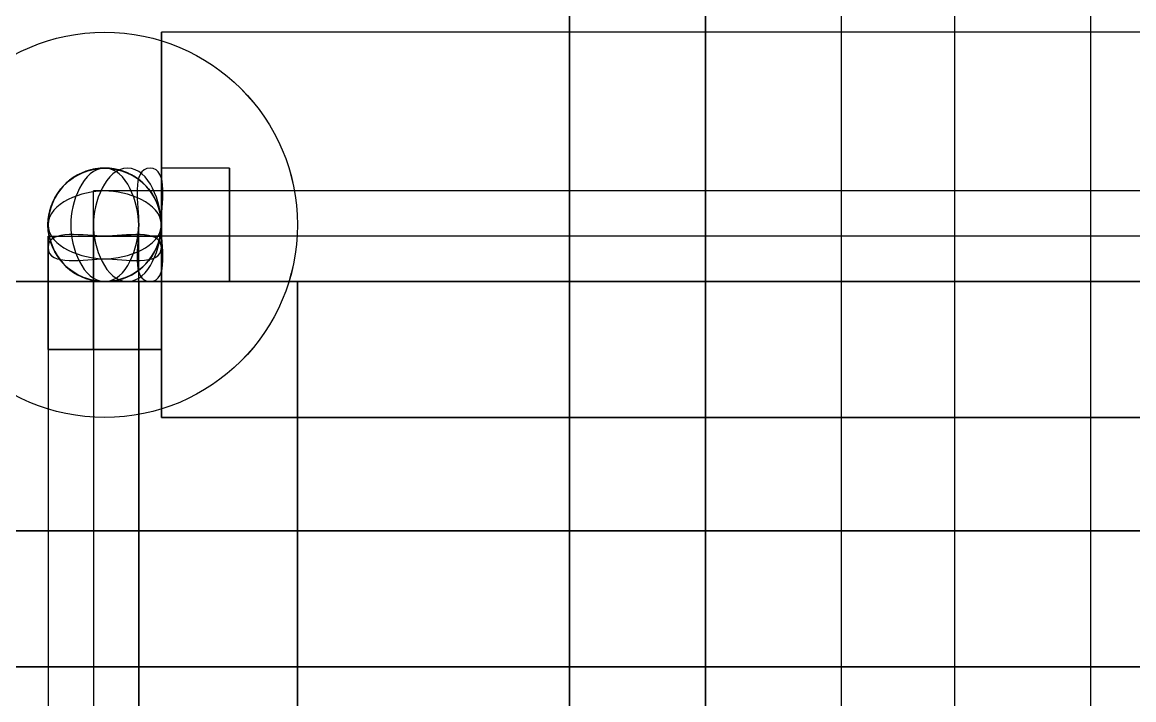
# Model space of a CAD drawing. Header units: metres. Extents: x 114 to 218, y 8 to 180.
# Drawn here: x 169.263 to 170.018, y 84.757 to 85.216 of the extents above; entities that cross this region are included whole.
import ezdxf

# ---------------------------------------------------------------- set-up
doc = ezdxf.new("R2010")
doc.units = ezdxf.units.M
doc.header["$MEASUREMENT"] = 0
for name, color, linetype in [('_Route', 7, 'Continuous'), ('PL-DCW-Pipe', 7, 'Continuous'), ('PL-DCW-Pipe_Fitting-Insulation', 7, 'Continuous'), ('PL-DHW-Pipe', 7, 'Continuous'), ('PL-DHW-Pipe_Fitting-Insulation', 7, 'Continuous'), ('PL-DHWR-Fitting', 7, 'Continuous'), ('PL-DHWR-Pipe', 7, 'Continuous'), ('PL-DHWR-Pipe_Fitting-Insulation', 7, 'Continuous')]:
    doc.layers.add(name, color=color, linetype=linetype)

msp = doc.modelspace()

# ---------------------------------------------------------------- linework, layer by layer
at = {"layer": '_Route', "color": 4, "true_color": 0x00ffff}
for points in [[(126.48903, 57.98396), (150.62296, 57.98396), (150.62296, 65.15185), (169.81934, 65.15185), (169.81934, 85.50187), (182.23239, 85.50187)], [(126.48903, 57.98396), (150.62296, 57.98396), (150.62296, 65.15185), (169.81934, 65.15185), (169.81934, 85.50187), (182.23239, 85.50187)], [(193.46104, 85.45573), (193.46104, 85.07118), (169.31174, 85.07118), (169.31174, 65.72097), (150.62296, 65.72097), (150.62296, 77.2265), (141.17857, 77.2265), (140.84016, 77.2265), (130.58057, 77.2265), (130.24216, 77.2265), (126.48903, 77.2265)], [(193.46104, 85.45573), (193.46104, 85.07118), (169.31174, 85.07118), (169.31174, 65.72097), (150.62296, 65.72097), (150.62296, 77.2265), (141.17857, 77.2265), (140.84016, 77.2265), (130.58057, 77.2265), (130.24216, 77.2265), (126.48903, 77.2265)]]:
    msp.add_lwpolyline(points, dxfattribs=at)
at = {"layer": 'PL-DCW-Pipe', "color": 152, "true_color": 0x006edd}
for points in [[(165.88161, 84.77892), (185.23183, 84.77892)], [(185.23183, 84.77892), (165.88161, 84.77892)], [(165.88161, 84.77892), (185.23183, 84.77892)], [(185.23183, 84.77892), (165.88161, 84.77892)]]:
    msp.add_lwpolyline(points, dxfattribs=at)
at = {"layer": 'PL-DCW-Pipe_Fitting-Insulation', "color": 7, "true_color": 0xfafafa}
for points in [[(165.88161, 84.87121), (185.23183, 84.87121)], [(185.23183, 84.87121), (165.88161, 84.87121)], [(165.88161, 84.87121), (185.23183, 84.87121)], [(185.23183, 84.87121), (165.88161, 84.87121)]]:
    msp.add_lwpolyline(points, dxfattribs=at)
at = {"layer": 'PL-DHW-Pipe', "color": 1, "true_color": 0xff0000}
for points in [[(169.72704, 84.57896), (169.72704, 85.37881)], [(169.72704, 85.37881), (169.72704, 84.57896)], [(169.72704, 84.57896), (169.72704, 85.37881)], [(169.72704, 85.37881), (169.72704, 84.57896)], [(169.81934, 84.57896), (169.81934, 85.37881)], [(169.81934, 84.57896), (169.81934, 85.37881)], [(169.81934, 84.57896), (169.81934, 85.37881)], [(169.81934, 84.57896), (169.81934, 85.37881)], [(169.89624, 84.57896), (169.89624, 85.37881)], [(169.89624, 84.57896), (169.89624, 85.37881)], [(169.89624, 84.57896), (169.89624, 85.37881)], [(169.89624, 84.57896), (169.89624, 85.37881)]]:
    msp.add_lwpolyline(points, dxfattribs=at)
at = {"layer": 'PL-DHW-Pipe_Fitting-Insulation', "color": 7, "true_color": 0xfafafa}
for points in [[(169.63475, 84.57896), (169.63475, 85.37881)], [(169.63475, 85.37881), (169.63475, 84.57896)], [(169.63475, 84.57896), (169.63475, 85.37881)], [(169.63475, 85.37881), (169.63475, 84.57896)], [(169.81934, 84.57896), (169.81934, 85.37881)], [(169.81934, 84.57896), (169.81934, 85.37881)], [(169.81934, 84.57896), (169.81934, 85.37881)], [(169.81934, 84.57896), (169.81934, 85.37881)], [(169.98854, 84.57896), (169.98854, 85.37881)], [(169.98854, 84.57896), (169.98854, 85.37881)], [(169.98854, 84.57896), (169.98854, 85.37881)], [(169.98854, 84.57896), (169.98854, 85.37881)]]:
    msp.add_lwpolyline(points, dxfattribs=at)
at = {"layer": 'PL-DHWR-Fitting', "color": 30, "true_color": 0xff7f00}
for points in [[(169.31174, 85.11732), (169.31174, 85.11732)], [(169.31174, 85.11732), (169.31174, 85.11732)], [(169.31174, 85.11732), (169.31174, 85.11732)], [(169.31174, 85.11732), (169.31174, 85.11732)], [(169.31174, 85.11732), (169.31174, 85.11732)], [(169.31174, 85.11732), (169.31174, 85.11732)], [(169.35789, 85.11732), (169.35789, 85.10194), (169.35789, 85.07118), (169.35789, 85.05579), (169.35789, 85.04041), (169.35789, 85.05579), (169.35789, 85.07118), (169.35789, 85.10194), (169.35789, 85.11732)], [(169.40404, 85.11732), (169.35789, 85.11732)], [(169.40404, 85.11732), (169.35789, 85.11732)], [(169.35789, 85.11732), (169.35789, 85.10194), (169.35789, 85.07118), (169.35789, 85.05579), (169.35789, 85.04041), (169.35789, 85.05579), (169.35789, 85.07118), (169.35789, 85.10194), (169.35789, 85.11732)], [(169.40404, 85.11732), (169.35789, 85.11732)], [(169.40404, 85.11732), (169.35789, 85.11732)], [(169.40404, 85.04041), (169.40404, 85.05579), (169.40404, 85.07118), (169.40404, 85.10194), (169.40404, 85.07118), (169.40404, 85.05579), (169.40404, 85.04041), (169.40404, 85.05579), (169.40404, 85.07118), (169.40404, 85.10194), (169.40404, 85.11732), (169.40404, 85.10194), (169.40404, 85.07118), (169.40404, 85.05579), (169.40404, 85.04041)], [(169.40404, 85.04041), (169.40404, 85.05579), (169.40404, 85.07118), (169.40404, 85.10194), (169.40404, 85.07118), (169.40404, 85.05579), (169.40404, 85.04041), (169.40404, 85.05579), (169.40404, 85.07118), (169.40404, 85.10194), (169.40404, 85.11732), (169.40404, 85.10194), (169.40404, 85.07118), (169.40404, 85.05579), (169.40404, 85.04041)], [(169.31174, 85.10194), (169.31174, 85.10194)], [(169.31174, 85.10194), (169.31174, 85.10194)], [(169.35789, 85.10194), (169.35789, 85.07118), (169.35789, 85.05579), (169.35789, 85.04041), (169.35789, 85.05579), (169.35789, 85.07118), (169.35789, 85.10194), (169.32712, 85.10194), (169.31174, 85.10194)], [(169.35789, 85.10194), (169.32712, 85.10194), (169.31174, 85.10194)], [(169.31174, 85.10194), (169.31174, 85.10194)], [(169.31174, 85.10194), (169.31174, 85.10194)], [(169.31174, 85.04041), (169.31174, 85.08656), (169.31174, 85.10194)], [(169.31174, 85.10194), (169.31174, 85.10194)], [(169.31174, 85.10194), (169.31174, 85.10194)], [(169.31174, 85.10194), (169.31174, 85.10194)], [(169.31174, 85.10194), (169.31174, 85.10194)], [(169.35789, 85.10194), (169.35789, 85.07118), (169.35789, 85.05579), (169.35789, 85.04041), (169.35789, 85.05579), (169.35789, 85.07118), (169.35789, 85.10194), (169.32712, 85.10194), (169.31174, 85.10194)], [(169.35789, 85.10194), (169.32712, 85.10194), (169.31174, 85.10194)], [(169.31174, 85.10194), (169.31174, 85.10194)], [(169.31174, 85.10194), (169.31174, 85.10194)], [(169.31174, 85.04041), (169.31174, 85.08656), (169.31174, 85.10194)], [(169.31174, 85.10194), (169.31174, 85.10194)], [(169.31174, 85.10194), (169.31174, 85.10194)], [(169.35789, 85.04041), (169.35789, 85.05579), (169.35789, 85.07118), (169.35789, 85.10194), (169.35789, 85.07118), (169.35789, 85.05579), (169.35789, 85.04041)], [(169.35789, 85.10194), (169.35789, 85.07118), (169.35789, 85.05579), (169.35789, 85.04041), (169.35789, 85.05579), (169.35789, 85.07118), (169.35789, 85.10194)], [(169.35789, 85.04041), (169.35789, 85.05579), (169.35789, 85.07118), (169.35789, 85.10194), (169.35789, 85.07118), (169.35789, 85.05579), (169.35789, 85.04041)], [(169.40404, 85.10194), (169.35789, 85.10194)], [(169.35789, 85.10194), (169.35789, 85.10194)], [(169.40404, 85.10194), (169.35789, 85.10194)], [(169.35789, 85.10194), (169.35789, 85.10194)], [(169.35789, 85.04041), (169.35789, 85.05579), (169.35789, 85.07118), (169.35789, 85.10194), (169.35789, 85.07118), (169.35789, 85.05579), (169.35789, 85.04041)], [(169.35789, 85.10194), (169.35789, 85.07118), (169.35789, 85.05579), (169.35789, 85.04041), (169.35789, 85.05579), (169.35789, 85.07118), (169.35789, 85.10194)], [(169.35789, 85.04041), (169.35789, 85.05579), (169.35789, 85.07118), (169.35789, 85.10194), (169.35789, 85.07118), (169.35789, 85.05579), (169.35789, 85.04041)], [(169.40404, 85.10194), (169.35789, 85.10194)], [(169.35789, 85.10194), (169.35789, 85.10194)], [(169.40404, 85.10194), (169.35789, 85.10194)], [(169.35789, 85.10194), (169.35789, 85.10194)], [(169.28098, 85.07118), (169.28098, 85.07118)], [(169.28098, 85.07118), (169.28098, 85.07118)], [(169.28098, 85.07118), (169.28098, 85.07118)], [(169.28098, 85.07118), (169.29636, 85.07118), (169.35789, 85.07118)], [(169.28098, 85.07118), (169.28098, 85.07118)], [(169.28098, 85.07118), (169.28098, 85.07118)], [(169.28098, 85.07118), (169.28098, 85.07118)], [(169.28098, 85.07118), (169.28098, 85.07118)], [(169.28098, 85.07118), (169.28098, 85.07118)], [(169.28098, 85.04041), (169.28098, 85.07118)], [(169.28098, 85.07118), (169.28098, 85.04041)], [(169.28098, 85.07118), (169.28098, 85.07118)], [(169.28098, 85.07118), (169.28098, 85.07118)], [(169.28098, 85.07118), (169.28098, 85.07118)], [(169.28098, 85.07118), (169.29636, 85.07118), (169.35789, 85.07118)], [(169.28098, 85.07118), (169.28098, 85.07118)], [(169.28098, 85.07118), (169.28098, 85.07118)], [(169.28098, 85.07118), (169.28098, 85.07118)], [(169.28098, 85.07118), (169.28098, 85.07118)], [(169.28098, 85.07118), (169.28098, 85.07118)], [(169.28098, 85.04041), (169.28098, 85.07118)], [(169.28098, 85.07118), (169.28098, 85.04041)], [(169.3425, 85.07118), (169.3425, 85.07118)], [(169.3425, 85.07118), (169.3425, 85.07118)], [(169.3425, 85.07118), (169.3425, 85.07118)], [(169.3425, 85.07118), (169.3425, 85.07118)], [(169.3425, 85.07118), (169.3425, 85.07118)], [(169.3425, 85.07118), (169.3425, 85.07118)], [(169.3425, 85.04041), (169.3425, 85.07118)], [(169.3425, 85.04041), (169.3425, 85.07118)], [(169.3425, 85.07118), (169.3425, 85.07118)], [(169.3425, 85.07118), (169.3425, 85.07118)], [(169.3425, 85.07118), (169.3425, 85.07118)], [(169.3425, 85.07118), (169.3425, 85.07118)], [(169.3425, 85.07118), (169.3425, 85.07118)], [(169.3425, 85.07118), (169.3425, 85.07118)], [(169.3425, 85.04041), (169.3425, 85.07118)], [(169.3425, 85.04041), (169.3425, 85.07118)], [(169.40404, 85.07118), (169.35789, 85.07118)], [(169.40404, 85.07118), (169.35789, 85.07118)], [(169.40404, 85.07118), (169.35789, 85.07118)], [(169.40404, 85.07118), (169.35789, 85.07118)], [(169.35789, 85.07118), (169.35789, 85.07118)], [(169.35789, 85.07118), (169.35789, 85.07118)], [(169.35789, 85.07118), (169.35789, 85.07118)], [(169.35789, 85.07118), (169.35789, 85.07118)], [(169.35789, 85.07118), (169.35789, 85.07118)], [(169.35789, 85.07118), (169.35789, 85.07118)], [(169.35789, 85.07118), (169.35789, 85.07118)], [(169.40404, 85.07118), (169.35789, 85.07118)], [(169.40404, 85.07118), (169.35789, 85.07118)], [(169.40404, 85.07118), (169.35789, 85.07118)], [(169.40404, 85.07118), (169.35789, 85.07118)], [(169.35789, 85.07118), (169.35789, 85.07118)], [(169.35789, 85.07118), (169.35789, 85.07118)], [(169.35789, 85.07118), (169.35789, 85.07118)], [(169.35789, 85.07118), (169.35789, 85.07118)], [(169.35789, 85.07118), (169.35789, 85.07118)], [(169.35789, 85.07118), (169.35789, 85.07118)], [(169.35789, 85.07118), (169.35789, 85.07118)], [(169.40404, 85.07118), (169.40404, 85.07118)], [(169.40404, 85.07118), (169.40404, 85.07118)], [(169.40404, 85.07118), (169.40404, 85.07118)], [(169.40404, 85.07118), (169.40404, 85.07118)], [(169.35789, 85.04041), (169.3425, 85.04041), (169.31174, 85.04041), (169.28098, 85.04041), (169.31174, 85.04041), (169.3425, 85.04041), (169.35789, 85.04041)], [(169.28098, 85.04041), (169.29636, 85.04041), (169.31174, 85.04041), (169.3425, 85.04041), (169.31174, 85.04041), (169.29636, 85.04041), (169.28098, 85.04041)], [(169.3425, 85.04041), (169.31174, 85.04041), (169.29636, 85.04041), (169.28098, 85.04041), (169.29636, 85.04041), (169.31174, 85.04041), (169.3425, 85.04041), (169.31174, 85.04041), (169.29636, 85.04041), (169.28098, 85.04041), (169.29636, 85.04041), (169.31174, 85.04041), (169.3425, 85.04041)], [(169.28098, 84.99427), (169.28098, 85.04041)], [(169.28098, 84.99427), (169.28098, 85.04041)], [(169.28098, 85.04041), (169.28098, 85.04041)], [(169.28098, 85.04041), (169.28098, 84.99427)], [(169.28098, 85.04041), (169.28098, 84.99427)], [(169.28098, 85.04041), (169.28098, 85.04041)], [(169.35789, 85.04041), (169.3425, 85.04041), (169.31174, 85.04041), (169.28098, 85.04041), (169.31174, 85.04041), (169.3425, 85.04041), (169.35789, 85.04041)], [(169.28098, 85.04041), (169.29636, 85.04041), (169.31174, 85.04041), (169.3425, 85.04041), (169.31174, 85.04041), (169.29636, 85.04041), (169.28098, 85.04041)], [(169.3425, 85.04041), (169.31174, 85.04041), (169.29636, 85.04041), (169.28098, 85.04041), (169.29636, 85.04041), (169.31174, 85.04041), (169.3425, 85.04041), (169.31174, 85.04041), (169.29636, 85.04041), (169.28098, 85.04041), (169.29636, 85.04041), (169.31174, 85.04041), (169.3425, 85.04041)], [(169.28098, 84.99427), (169.28098, 85.04041)], [(169.28098, 84.99427), (169.28098, 85.04041)], [(169.28098, 85.04041), (169.28098, 85.04041)], [(169.28098, 85.04041), (169.28098, 84.99427)], [(169.28098, 85.04041), (169.28098, 84.99427)], [(169.28098, 85.04041), (169.28098, 85.04041)], [(169.31174, 85.04041), (169.31174, 85.04041)], [(169.31174, 85.04041), (169.31174, 85.04041)], [(169.31174, 85.04041), (169.31174, 85.04041)], [(169.31174, 85.04041), (169.32712, 85.04041), (169.35789, 85.04041)], [(169.31174, 85.04041), (169.32712, 85.04041), (169.35789, 85.04041)], [(169.31174, 85.04041), (169.31174, 85.04041)], [(169.31174, 85.04041), (169.31174, 85.04041)], [(169.31174, 84.99427), (169.31174, 85.04041)], [(169.31174, 84.99427), (169.31174, 85.04041)], [(169.31174, 84.99427), (169.31174, 85.04041)], [(169.31174, 84.99427), (169.31174, 85.04041)], [(169.31174, 85.04041), (169.31174, 85.04041)], [(169.31174, 85.04041), (169.31174, 85.04041)], [(169.31174, 85.04041), (169.31174, 85.04041)], [(169.31174, 85.04041), (169.31174, 85.04041)], [(169.31174, 85.04041), (169.31174, 85.04041)], [(169.31174, 85.04041), (169.31174, 85.04041)], [(169.31174, 85.04041), (169.31174, 85.04041)], [(169.31174, 85.04041), (169.31174, 85.04041)], [(169.31174, 85.04041), (169.31174, 85.04041)], [(169.31174, 85.04041), (169.31174, 85.04041)], [(169.31174, 85.04041), (169.32712, 85.04041), (169.35789, 85.04041)], [(169.31174, 85.04041), (169.32712, 85.04041), (169.35789, 85.04041)], [(169.31174, 85.04041), (169.31174, 85.04041)], [(169.31174, 85.04041), (169.31174, 85.04041)], [(169.31174, 84.99427), (169.31174, 85.04041)], [(169.31174, 84.99427), (169.31174, 85.04041)], [(169.31174, 84.99427), (169.31174, 85.04041)], [(169.31174, 84.99427), (169.31174, 85.04041)], [(169.31174, 85.04041), (169.31174, 85.04041)], [(169.31174, 85.04041), (169.31174, 85.04041)], [(169.31174, 85.04041), (169.31174, 85.04041)], [(169.31174, 85.04041), (169.31174, 85.04041)], [(169.31174, 85.04041), (169.31174, 85.04041)], [(169.31174, 85.04041), (169.31174, 85.04041)], [(169.31174, 85.04041), (169.31174, 85.04041)], [(169.3425, 84.99427), (169.3425, 85.04041)], [(169.3425, 85.04041), (169.3425, 85.04041)], [(169.3425, 84.99427), (169.3425, 85.04041)], [(169.3425, 85.04041), (169.3425, 85.04041)], [(169.3425, 84.99427), (169.3425, 85.04041)], [(169.3425, 85.04041), (169.3425, 85.04041)], [(169.3425, 84.99427), (169.3425, 85.04041)], [(169.3425, 85.04041), (169.3425, 85.04041)], [(169.40404, 85.04041), (169.35789, 85.04041)], [(169.40404, 85.04041), (169.35789, 85.04041)], [(169.35789, 85.04041), (169.35789, 85.04041)], [(169.35789, 85.04041), (169.40404, 85.04041)], [(169.35789, 85.04041), (169.40404, 85.04041)], [(169.35789, 85.04041), (169.35789, 85.04041)], [(169.35789, 84.99427), (169.35789, 85.04041)], [(169.35789, 84.99427), (169.35789, 85.04041)], [(169.40404, 85.04041), (169.35789, 85.04041)], [(169.40404, 85.04041), (169.35789, 85.04041)], [(169.35789, 85.04041), (169.35789, 85.04041)], [(169.35789, 85.04041), (169.40404, 85.04041)], [(169.35789, 85.04041), (169.40404, 85.04041)], [(169.35789, 85.04041), (169.35789, 85.04041)], [(169.35789, 84.99427), (169.35789, 85.04041)], [(169.35789, 84.99427), (169.35789, 85.04041)], [(169.28098, 84.99427), (169.29636, 84.99427), (169.31174, 84.99427), (169.3425, 84.99427), (169.31174, 84.99427), (169.29636, 84.99427), (169.28098, 84.99427), (169.31174, 84.99427), (169.3425, 84.99427), (169.35789, 84.99427), (169.3425, 84.99427), (169.31174, 84.99427), (169.28098, 84.99427)], [(169.28098, 84.99427), (169.29636, 84.99427), (169.31174, 84.99427), (169.3425, 84.99427), (169.31174, 84.99427), (169.29636, 84.99427), (169.28098, 84.99427), (169.31174, 84.99427), (169.3425, 84.99427), (169.35789, 84.99427), (169.3425, 84.99427), (169.31174, 84.99427), (169.28098, 84.99427)], [(169.31174, 84.99427), (169.31174, 84.99427)], [(169.31174, 84.99427), (169.31174, 84.99427)], [(169.31174, 84.99427), (169.31174, 84.99427)], [(169.31174, 84.99427), (169.31174, 84.99427)]]:
    msp.add_lwpolyline(points, dxfattribs=at)
for radius in [0.03847, 0.03847, 0.03847, 0.03847, 0.03847, 0.03847, 0.03847, 0.03847, 0.03847, 0.03847, 0.03847, 0.03847, 0.03847, 0.03847, 0.03845, 0.03845, 0.03845, 0.03845, 0.03845, 0.03845, 0.03845, 0.03845, 0.03845, 0.03845, 0.03845, 0.03845]:
    msp.add_circle((169.31943, 85.07887), radius, dxfattribs=at)
for centre, radius, start, end in [((169.31941, 85.07891), 0.0385, 237.3305, 180.05734), ((169.31941, 85.07891), 0.0385, 237.3305, 180.05734), ((169.3194, 85.07887), 0.03849, 0, 302.7309), ((169.3194, 85.07887), 0.03849, 0, 302.7309), ((169.31939, 85.07884), 0.03848, 327.34554, 270.04854), ((169.31939, 85.07884), 0.03848, 327.34554, 270.04854), ((169.31941, 85.07884), 0.03845, 302.74447, 237.27648), ((169.31941, 85.07884), 0.03845, 302.74447, 237.27648), ((169.31943, 85.0789), 0.03842, 90, 32.6527), ((169.31943, 85.0789), 0.03842, 90, 32.6527), ((169.31946, 85.07886), 0.03843, 32.72446, 327.2672), ((169.31946, 85.07886), 0.03843, 32.72446, 327.2672), ((169.31943, 85.07887), 0.03847, 0, 90), ((169.31943, 85.07887), 0.03847, 0, 90), ((169.31943, 85.07887), 0.03845, 180, 270), ((169.31943, 85.07887), 0.03845, 180, 270), ((169.31943, 85.07887), 0.03845, 270, 0), ((169.31943, 85.07887), 0.03845, 270, 0), ((169.31943, 85.07887), 0.03845, 270, 0), ((169.31943, 85.07887), 0.03845, 270, 0)]:
    msp.add_arc(centre, radius, start, end, dxfattribs=at)
for points, start_tangent, end_tangent in [([(169.31943, 85.11732), (169.29636, 85.07887)], (-1, 0), (0, -1)), ([(169.31943, 85.11732), (169.29636, 85.07887)], (-1, 0), (0, -1)), ([(169.33481, 85.11732), (169.31174, 85.07887)], (-1, 0), (0, -1)), ([(169.33481, 85.11732), (169.31174, 85.07887)], (-1, 0), (0, -1)), ([(169.34251, 85.07887), (169.31943, 85.11732)], (0, 1), (-1, 0)), ([(169.34251, 85.07887), (169.31943, 85.11732)], (0, 1), (-1, 0)), ([(169.35789, 85.07887), (169.33481, 85.11732)], (0, 1), (-1, 0)), ([(169.35789, 85.07887), (169.33481, 85.11732)], (0, 1), (-1, 0)), ([(169.35019, 85.11732), (169.3425, 85.07887)], (-1, 0), (0, -1)), ([(169.35019, 85.11732), (169.3425, 85.07887)], (-1, 0), (0, -1)), ([(169.35789, 85.07887), (169.35019, 85.11732)], (0, 1), (-1, 0)), ([(169.35789, 85.07887), (169.35019, 85.11732)], (0, 1), (-1, 0)), ([(169.31943, 85.10194), (169.28098, 85.07887)], (-1, 0), (0, -1)), ([(169.31943, 85.10194), (169.28098, 85.07887)], (-1, 0), (0, -1)), ([(169.31943, 85.10194), (169.28098, 85.07887)], (-1, 0), (0, -1)), ([(169.31943, 85.10194), (169.28098, 85.07887)], (-1, 0), (0, -1)), ([(169.35789, 85.07887), (169.31943, 85.10194)], (0, 1), (-1, 0)), ([(169.35789, 85.07887), (169.31943, 85.10194)], (0, 1), (-1, 0)), ([(169.35789, 85.07887), (169.31943, 85.10194)], (0, 1), (-1, 0)), ([(169.35789, 85.07887), (169.31943, 85.10194)], (0, 1), (-1, 0)), ([(169.28098, 85.07887), (169.31943, 85.05579)], (0, -1), (1, 0)), ([(169.28098, 85.07887), (169.31943, 85.05579)], (0, -1), (1, 0)), ([(169.28098, 85.07887), (169.31943, 85.05579)], (0, -1), (1, 0)), ([(169.28098, 85.07887), (169.31943, 85.05579)], (0, -1), (1, 0)), ([(169.31943, 85.07118), (169.28098, 85.06348)], (-1, 0), (0, -1)), ([(169.31943, 85.07118), (169.28098, 85.06348)], (-1, 0), (0, -1)), ([(169.29636, 85.07887), (169.31943, 85.04042)], (0, -1), (1, 0)), ([(169.29636, 85.07887), (169.31943, 85.04042)], (0, -1), (1, 0)), ([(169.31174, 85.07887), (169.33481, 85.04042)], (0, -1), (1, 0)), ([(169.31174, 85.07887), (169.33481, 85.04042)], (0, -1), (1, 0)), ([(169.31943, 85.04042), (169.34251, 85.07887)], (1, 0), (0, 1)), ([(169.31943, 85.05579), (169.35789, 85.07887)], (1, 0), (0, 1)), ([(169.31943, 85.05579), (169.35789, 85.07887)], (1, 0), (0, 1)), ([(169.31943, 85.04042), (169.34251, 85.07887)], (1, 0), (0, 1)), ([(169.31943, 85.05579), (169.35789, 85.07887)], (1, 0), (0, 1)), ([(169.31943, 85.05579), (169.35789, 85.07887)], (1, 0), (0, 1)), ([(169.35789, 85.06348), (169.31943, 85.07118)], (0, 1), (-1, 0)), ([(169.35789, 85.06348), (169.31943, 85.07118)], (0, 1), (-1, 0)), ([(169.33481, 85.04042), (169.35789, 85.07887)], (1, 0), (0, 1)), ([(169.33481, 85.04042), (169.35789, 85.07887)], (1, 0), (0, 1)), ([(169.3425, 85.07887), (169.35019, 85.04042)], (0, -1), (1, 0)), ([(169.3425, 85.07887), (169.35019, 85.04042)], (0, -1), (1, 0)), ([(169.35019, 85.04042), (169.35789, 85.07887)], (1, 0), (0, 1)), ([(169.35019, 85.04042), (169.35789, 85.07887)], (1, 0), (0, 1)), ([(169.28098, 85.06348), (169.31943, 85.05579)], (0, -1), (1, 0)), ([(169.28098, 85.06348), (169.31943, 85.05579)], (0, -1), (1, 0)), ([(169.31943, 85.05579), (169.35789, 85.06348)], (1, 0), (0, 1)), ([(169.31943, 85.05579), (169.35789, 85.06348)], (1, 0), (0, 1))]:
    msp.add_spline(points, degree=3, dxfattribs=dict(at, start_tangent=start_tangent, end_tangent=end_tangent))
at = {"layer": 'PL-DHWR-Pipe', "color": 30, "true_color": 0xff7f00}
for points in [[(169.31174, 85.10194), (169.31174, 85.10194)], [(169.31174, 85.10194), (169.31174, 85.10194)], [(169.35789, 85.10194), (169.35789, 85.07118), (169.35789, 85.05579), (169.35789, 85.04041), (169.35789, 85.05579), (169.35789, 85.07118), (169.35789, 85.10194)], [(193.43028, 85.10194), (169.35789, 85.10194)], [(193.43028, 85.10194), (169.35789, 85.10194)], [(169.35789, 85.10194), (169.35789, 85.07118), (169.35789, 85.05579), (169.35789, 85.04041), (169.35789, 85.05579), (169.35789, 85.07118), (169.35789, 85.10194)], [(193.43028, 85.10194), (169.35789, 85.10194)], [(193.43028, 85.10194), (169.35789, 85.10194)], [(169.28098, 85.07118), (169.28098, 85.07118)], [(169.28098, 85.07118), (169.28098, 85.07118)], [(169.3425, 85.07118), (169.3425, 85.07118)], [(169.3425, 85.07118), (169.3425, 85.07118)], [(193.43028, 85.07118), (169.35789, 85.07118)], [(193.43028, 85.07118), (193.43028, 85.07118), (169.35789, 85.07118)], [(193.43028, 85.07118), (169.35789, 85.07118)], [(193.43028, 85.07118), (193.43028, 85.07118), (169.35789, 85.07118)], [(169.3425, 85.04041), (169.31174, 85.04041), (169.29636, 85.04041), (169.28098, 85.04041), (169.29636, 85.04041), (169.31174, 85.04041), (169.3425, 85.04041)], [(169.28098, 85.04041), (169.28098, 65.76711)], [(169.28098, 85.04041), (169.28098, 65.76711)], [(169.3425, 85.04041), (169.31174, 85.04041), (169.29636, 85.04041), (169.28098, 85.04041), (169.29636, 85.04041), (169.31174, 85.04041), (169.3425, 85.04041)], [(169.28098, 85.04041), (169.28098, 65.76711)], [(169.28098, 85.04041), (169.28098, 65.76711)], [(169.31174, 85.04041), (169.31174, 85.04041)], [(169.31174, 85.04041), (169.31174, 65.76711)], [(169.31174, 85.04041), (169.31174, 65.76711)], [(169.31174, 85.04041), (169.31174, 85.04041)], [(169.31174, 85.04041), (169.31174, 65.76711)], [(169.31174, 85.04041), (169.31174, 65.76711)], [(169.3425, 85.04041), (169.3425, 65.76711)], [(169.3425, 65.76711), (169.3425, 65.76711), (169.3425, 85.04041)], [(169.3425, 85.04041), (169.3425, 65.76711)], [(169.3425, 65.76711), (169.3425, 65.76711), (169.3425, 85.04041)], [(193.43028, 85.04041), (169.35789, 85.04041)], [(169.35789, 85.04041), (193.43028, 85.04041)], [(193.43028, 85.04041), (169.35789, 85.04041)], [(169.35789, 85.04041), (193.43028, 85.04041)]]:
    msp.add_lwpolyline(points, dxfattribs=at)
for radius in [0.03847, 0.03847, 0.03845, 0.03845]:
    msp.add_circle((169.31943, 85.07887), radius, dxfattribs=at)
at = {"layer": 'PL-DHWR-Pipe_Fitting-Insulation', "color": 7, "true_color": 0xfafafa}
for points in [[(169.31174, 85.20961), (169.31174, 85.20961)], [(169.31174, 85.20961), (169.31174, 85.20961)], [(169.35789, 85.20961), (169.35789, 85.19423), (169.35789, 85.14809), (169.35789, 85.07118), (169.35789, 85.00965), (169.35789, 84.9635), (169.35789, 84.94812), (169.35789, 84.9635), (169.35789, 85.00965), (169.35789, 85.07118), (169.35789, 85.14809), (169.35789, 85.19423), (169.35789, 85.20961)], [(193.43028, 85.20961), (169.35789, 85.20961)], [(193.43028, 85.20961), (169.35789, 85.20961)], [(169.35789, 85.20961), (169.35789, 85.19423), (169.35789, 85.14809), (169.35789, 85.07118), (169.35789, 85.00965), (169.35789, 84.9635), (169.35789, 84.94812), (169.35789, 84.9635), (169.35789, 85.00965), (169.35789, 85.07118), (169.35789, 85.14809), (169.35789, 85.19423), (169.35789, 85.20961)], [(193.43028, 85.20961), (169.35789, 85.20961)], [(193.43028, 85.20961), (169.35789, 85.20961)], [(193.43028, 85.07118), (169.35789, 85.07118)], [(193.43028, 85.07118), (193.43028, 85.07118), (169.35789, 85.07118)], [(193.43028, 85.07118), (169.35789, 85.07118)], [(193.43028, 85.07118), (193.43028, 85.07118), (169.35789, 85.07118)], [(169.45018, 85.07118), (169.45018, 85.07118)], [(169.45018, 85.07118), (169.45018, 85.07118)], [(169.45018, 85.04041), (169.4348, 85.04041), (169.37328, 85.04041), (169.31174, 85.04041), (169.25021, 85.04041), (169.20407, 85.04041), (169.18869, 85.04041), (169.20407, 85.04041), (169.25021, 85.04041), (169.31174, 85.04041), (169.37328, 85.04041), (169.4348, 85.04041), (169.45018, 85.04041)], [(169.45018, 85.04041), (169.4348, 85.04041), (169.37328, 85.04041), (169.31174, 85.04041), (169.25021, 85.04041), (169.20407, 85.04041), (169.18869, 85.04041), (169.20407, 85.04041), (169.25021, 85.04041), (169.31174, 85.04041), (169.37328, 85.04041), (169.4348, 85.04041), (169.45018, 85.04041)], [(169.31174, 85.04041), (169.31174, 65.76711)], [(169.31174, 85.04041), (169.31174, 65.76711)], [(169.31174, 85.04041), (169.31174, 65.76711)], [(169.31174, 85.04041), (169.31174, 65.76711)], [(169.45018, 85.04041), (169.45018, 65.76711)], [(169.45018, 65.76711), (169.45018, 65.76711), (169.45018, 85.04041)], [(169.45018, 85.04041), (169.45018, 65.76711)], [(169.45018, 65.76711), (169.45018, 65.76711), (169.45018, 85.04041)], [(169.31174, 84.94812), (169.31174, 84.94812)], [(169.31174, 84.94812), (169.31174, 84.94812)], [(193.43028, 84.94812), (169.35789, 84.94812)], [(169.35789, 84.94812), (193.43028, 84.94812)], [(193.43028, 84.94812), (169.35789, 84.94812)], [(169.35789, 84.94812), (193.43028, 84.94812)]]:
    msp.add_lwpolyline(points, dxfattribs=at)
for radius in [0.13075, 0.13075, 0.13074, 0.13074]:
    msp.add_circle((169.31943, 85.07887), radius, dxfattribs=at)

doc.saveas('drawing.dxf')
